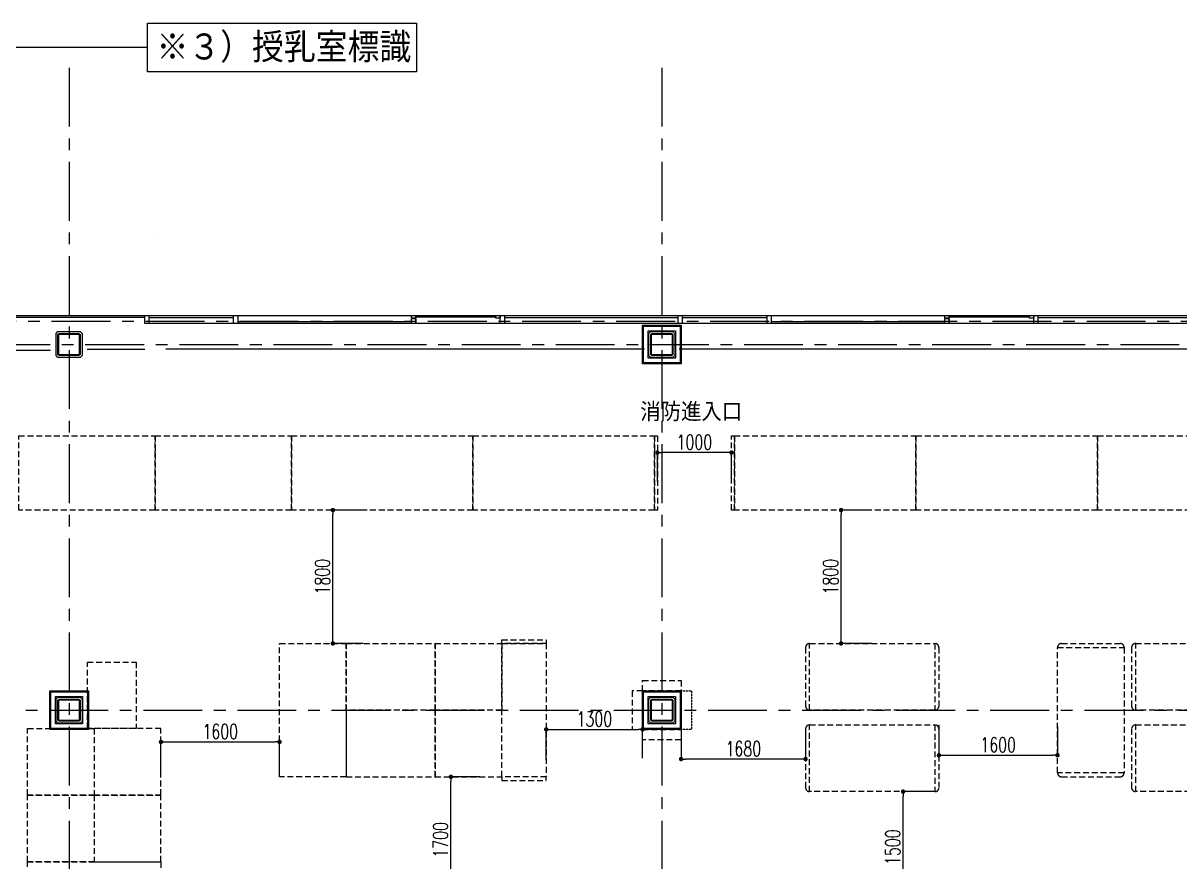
# Model space of a CAD drawing. Extents: x -119186 to 81195, y 1816 to 147180.
# Drawn here: x 30786 to 46398, y 40635 to 51954 of the extents above; entities that cross this region are included whole.
import ezdxf
from ezdxf.enums import TextEntityAlignment as Align

# ---------------------------------------------------------------- set-up
doc = ezdxf.new("R2010")
doc.units = 0
doc.header["$LTSCALE"] = 12.7
doc.header["$MEASUREMENT"] = 0
doc.header["$PDMODE"] = 1
doc.header["$PDSIZE"] = -2
doc.linetypes.add('CENTER', pattern=[2, 1.25, -0.25, 0.25, -0.25])
doc.linetypes.add('HIDDEN2', pattern=[0.1875, 0.125, -0.0625])
doc.layers.get('0').update_dxf_attribs({"linetype": 'CONTINUOUS'})
doc.layers.get('DEFPOINTS').update_dxf_attribs({"color": 1, "linetype": 'CONTINUOUS'})
for name, color, linetype in [('80_SHELL_TEXT', 7, 'CONTINUOUS'), ('A_寸法', 9, 'CONTINUOUS'), ('A_建築', 8, 'CONTINUOUS'), ('A_建築（下図）', 8, 'CONTINUOUS'), ('A_建築（什器）', 8, 'CONTINUOUS'), ('A_建築（新設・仕上げ）', 2, 'CONTINUOUS'), ('A_建築（軽鉄下地）', 8, 'CONTINUOUS'), ('A_通り芯', 8, 'CENTER')]:
    doc.layers.add(name, color=color, linetype=linetype)
doc.layers.add('改修記述', color=1, linetype='CONTINUOUS', lineweight=9, true_color=0xff0000)
doc.layers.add('歩行者通路', color=1, linetype='CONTINUOUS', true_color=0xff0000)
doc.styles.add('Dim', font='simplex.shx', dxfattribs={"width": 0.7, "bigfont": 'extfont2.shx'})
doc.styles.get("Standard").update_dxf_attribs({"font": 'txt', "bigfont": 'BIGFONT.SHX'})
doc.styles.add('スタイル1', font='MS PGothic.ttf')
doc.dimstyles.new('1-200', dxfattribs={"dimscale": 200, "dimtxt": 3, "dimasz": 1, "dimexe": 1, "dimexo": 1, "dimgap": 1, "dimtad": 1, "dimdec": 0, "dimtxsty": 'Dim', "dimblk": 'DOT', "dimcen": 2.5, "dimadec": 0, "dimazin": 0, "dimtfac": 1, "dimtdec": 0, "dimtix": 1, "dimtmove": 2, "dimatfit": 3, "dimldrblk": '引出線', "dimfxl": 1, "dimlwd": -1, "dimlwe": -1, "dimarcsym": 0})

# ---------------------------------------------------------------- blocks, each defined once
blk = doc.blocks.new('_Dot')
at = {"color": 0, "linetype": 'ByBlock', "lineweight": -2}
blk.add_line((-0.5, 0), (-1, 0), dxfattribs=at)
at = {"color": 0, "linetype": 'ByBlock', "const_width": 0.5}
blk.add_lwpolyline([(-0.25, 0, 1), (0.25, 0, 1)], format="xyb", close=True, dxfattribs=at)
blk = doc.blocks.new('*D142')
at = {"layer": 'A_寸法', "color": 0, "transparency": 16777216}
for p, q in [((35355, 45383), (34966, 45383)), ((34966, 43643), (34966, 45323)), ((35377, 43583), (34966, 43583))]:
    blk.add_line(p, q, dxfattribs=at)
at = {"layer": 'DEFPOINTS', "color": 0, "transparency": 16777216}
for p in [(34966, 45383), (35355, 45383), (35377, 43583)]:
    blk.add_point(p, dxfattribs=at)
at = {"layer": 'A_寸法', "color": 0, "transparency": 16777216, "xscale": 60, "yscale": 60, "zscale": 60}
for p, rotation in [((34966, 45383), 90), ((34966, 43583), 270)]:
    blk.add_blockref('_Dot', p, dxfattribs=dict(at, rotation=rotation))
at = {"layer": 'A_寸法', "color": 0, "transparency": 16777216, "insert": (34826, 44483), "char_height": 200, "attachment_point": 5, "rotation": 90, "style": 'Dim'}
blk.add_mtext('1800', dxfattribs=at)
blk = doc.blocks.new('引出線')
at = {"color": 0, "linetype": 'ByBlock'}
for points in [[(0, 0), (-1.96, -0.4)], [(-1, 0), (0, 0)]]:
    blk.add_lwpolyline(points, dxfattribs=at)
blk = doc.blocks.new('*D143')
at = {"layer": 'A_寸法', "color": 0, "transparency": 16777216}
for p, q in [((42214, 45383), (41825, 45383)), ((41825, 43643), (41825, 45323)), ((42236, 43583), (41825, 43583))]:
    blk.add_line(p, q, dxfattribs=at)
at = {"layer": 'DEFPOINTS', "color": 0, "transparency": 16777216}
for p in [(41825, 45383), (42214, 45383), (42236, 43583)]:
    blk.add_point(p, dxfattribs=at)
at = {"layer": 'A_寸法', "color": 0, "transparency": 16777216, "xscale": 60, "yscale": 60, "zscale": 60}
for p, rotation in [((41825, 45383), 90), ((41825, 43583), 270)]:
    blk.add_blockref('_Dot', p, dxfattribs=dict(at, rotation=rotation))
at = {"layer": 'A_寸法', "color": 0, "transparency": 16777216, "insert": (41685, 44483), "char_height": 200, "attachment_point": 5, "rotation": 90, "style": 'Dim'}
blk.add_mtext('1800', dxfattribs=at)
blk = doc.blocks.new('*D139')
at = {"layer": 'A_寸法', "color": 0, "transparency": 16777216}
for p, q in [((43051, 41583), (42662, 41583)), ((42662, 40143), (42662, 41523)), ((43073, 40083), (42662, 40083))]:
    blk.add_line(p, q, dxfattribs=at)
at = {"layer": 'DEFPOINTS', "color": 0, "transparency": 16777216}
for p in [(42662, 41583), (43051, 41583), (43073, 40083)]:
    blk.add_point(p, dxfattribs=at)
at = {"layer": 'A_寸法', "color": 0, "transparency": 16777216, "xscale": 60, "yscale": 60, "zscale": 60}
for p, rotation in [((42662, 41583), 90), ((42662, 40083), 270)]:
    blk.add_blockref('_Dot', p, dxfattribs=dict(at, rotation=rotation))
at = {"layer": 'A_寸法', "color": 0, "transparency": 16777216, "insert": (42522, 40833), "char_height": 200, "attachment_point": 5, "rotation": 90, "style": 'Dim'}
blk.add_mtext('1500', dxfattribs=at)
blk = doc.blocks.new('*D140')
at = {"layer": 'A_寸法', "color": 0, "transparency": 16777216}
for p, q in [((36948, 41783), (36559, 41783)), ((36559, 40143), (36559, 41723)), ((36970, 40083), (36559, 40083))]:
    blk.add_line(p, q, dxfattribs=at)
at = {"layer": 'DEFPOINTS', "color": 0, "transparency": 16777216}
for p in [(36559, 41783), (36948, 41783), (36970, 40083)]:
    blk.add_point(p, dxfattribs=at)
at = {"layer": 'A_寸法', "color": 0, "transparency": 16777216, "xscale": 60, "yscale": 60, "zscale": 60}
for p, rotation in [((36559, 41783), 90), ((36559, 40083), 270)]:
    blk.add_blockref('_Dot', p, dxfattribs=dict(at, rotation=rotation))
at = {"layer": 'A_寸法', "color": 0, "transparency": 16777216, "insert": (36419, 40933), "char_height": 200, "attachment_point": 5, "rotation": 90, "style": 'Dim'}
blk.add_mtext('1700', dxfattribs=at)
blk = doc.blocks.new('*D132')
at = {"layer": 'A_寸法', "color": 0, "transparency": 16777216}
for p, q in [((32646, 41842), (32646, 42254)), ((32706, 42254), (34186, 42254)), ((34246, 41864), (34246, 42254))]:
    blk.add_line(p, q, dxfattribs=at)
at = {"layer": 'DEFPOINTS', "color": 0, "transparency": 16777216}
for p in [(34246, 42254), (32646, 41842), (34246, 41864)]:
    blk.add_point(p, dxfattribs=at)
at = {"layer": 'A_寸法', "color": 0, "transparency": 16777216, "xscale": 60, "yscale": 60, "zscale": 60, "rotation": 180}
blk.add_blockref('_Dot', (32646, 42254), dxfattribs=at)
at = {"layer": 'A_寸法', "color": 0, "transparency": 16777216, "xscale": 60, "yscale": 60, "zscale": 60}
blk.add_blockref('_Dot', (34246, 42254), dxfattribs=at)
at = {"layer": 'A_寸法', "color": 0, "transparency": 16777216, "insert": (33446, 42394), "char_height": 200, "attachment_point": 5, "style": 'Dim'}
blk.add_mtext('1600', dxfattribs=at)
blk = doc.blocks.new('*D125')
at = {"layer": 'A_寸法', "color": 0, "transparency": 16777216}
for p, q in [((37846, 42011), (37846, 42423)), ((37906, 42423), (39086, 42423)), ((39146, 42034), (39146, 42423))]:
    blk.add_line(p, q, dxfattribs=at)
at = {"layer": 'DEFPOINTS', "color": 0, "transparency": 16777216}
for p in [(39146, 42423), (37846, 42011), (39146, 42034)]:
    blk.add_point(p, dxfattribs=at)
at = {"layer": 'A_寸法', "color": 0, "transparency": 16777216, "xscale": 60, "yscale": 60, "zscale": 60, "rotation": 180}
blk.add_blockref('_Dot', (37846, 42423), dxfattribs=at)
at = {"layer": 'A_寸法', "color": 0, "transparency": 16777216, "xscale": 60, "yscale": 60, "zscale": 60}
blk.add_blockref('_Dot', (39146, 42423), dxfattribs=at)
at = {"layer": 'A_寸法', "color": 0, "transparency": 16777216, "insert": (38496, 42563), "char_height": 200, "attachment_point": 5, "style": 'Dim'}
blk.add_mtext('1300', dxfattribs=at)
blk = doc.blocks.new('*D126')
at = {"layer": 'A_寸法', "color": 0, "transparency": 16777216}
for p, q in [((39666, 42412), (39666, 42023)), ((41346, 42434), (41346, 42023)), ((41286, 42023), (39726, 42023))]:
    blk.add_line(p, q, dxfattribs=at)
at = {"layer": 'DEFPOINTS', "color": 0, "transparency": 16777216}
for p in [(39666, 42412), (41346, 42434), (39666, 42023)]:
    blk.add_point(p, dxfattribs=at)
at = {"layer": 'A_寸法', "color": 0, "transparency": 16777216, "xscale": 60, "yscale": 60, "zscale": 60, "rotation": 180}
blk.add_blockref('_Dot', (39666, 42023), dxfattribs=at)
at = {"layer": 'A_寸法', "color": 0, "transparency": 16777216, "xscale": 60, "yscale": 60, "zscale": 60}
blk.add_blockref('_Dot', (41346, 42023), dxfattribs=at)
at = {"layer": 'A_寸法', "color": 0, "transparency": 16777216, "insert": (40506, 42163), "char_height": 200, "attachment_point": 5, "style": 'Dim'}
blk.add_mtext('1680', dxfattribs=at)
blk = doc.blocks.new('*D127')
at = {"layer": 'A_寸法', "color": 0, "transparency": 16777216}
for p, q in [((43146, 42485), (43146, 42074)), ((44746, 42463), (44746, 42074)), ((43206, 42074), (44686, 42074))]:
    blk.add_line(p, q, dxfattribs=at)
at = {"layer": 'DEFPOINTS', "color": 0, "transparency": 16777216}
for p in [(43146, 42485), (44746, 42463), (44746, 42074)]:
    blk.add_point(p, dxfattribs=at)
at = {"layer": 'A_寸法', "color": 0, "transparency": 16777216, "xscale": 60, "yscale": 60, "zscale": 60, "rotation": 180}
blk.add_blockref('_Dot', (43146, 42074), dxfattribs=at)
at = {"layer": 'A_寸法', "color": 0, "transparency": 16777216, "xscale": 60, "yscale": 60, "zscale": 60}
blk.add_blockref('_Dot', (44746, 42074), dxfattribs=at)
at = {"layer": 'A_寸法', "color": 0, "transparency": 16777216, "insert": (43946, 42214), "char_height": 200, "attachment_point": 5, "style": 'Dim'}
blk.add_mtext('1600', dxfattribs=at)
blk = doc.blocks.new('*D121')
at = {"layer": 'A_寸法', "color": 0, "transparency": 16777216}
for p, q in [((39346, 45770), (39346, 46159)), ((40286, 46159), (39406, 46159)), ((40346, 45748), (40346, 46159))]:
    blk.add_line(p, q, dxfattribs=at)
at = {"layer": 'DEFPOINTS', "color": 0, "transparency": 16777216}
for p in [(39346, 46159), (39346, 45770), (40346, 45748)]:
    blk.add_point(p, dxfattribs=at)
at = {"layer": 'A_寸法', "color": 0, "transparency": 16777216, "xscale": 60, "yscale": 60, "zscale": 60, "rotation": 180}
blk.add_blockref('_Dot', (39346, 46159), dxfattribs=at)
at = {"layer": 'A_寸法', "color": 0, "transparency": 16777216, "xscale": 60, "yscale": 60, "zscale": 60}
blk.add_blockref('_Dot', (40346, 46159), dxfattribs=at)
at = {"layer": 'A_寸法', "color": 0, "transparency": 16777216, "insert": (39846, 46299), "char_height": 200, "attachment_point": 5, "style": 'Dim'}
blk.add_mtext('1000', dxfattribs=at)

msp = doc.modelspace()

# ---------------------------------------------------------------- linework, layer by layer
at = {"layer": 'A_建築', "color": 2}
msp.add_arc((32530.19, 49065.56), 0.5, 90, 138.478604, dxfattribs=at)
at = {"layer": 'A_建築（下図）', "color": 8, "linetype": 'Continuous'}
for p, q in [((67556.16, 48002.64), (19386.16, 48002.64)), ((32426.16, 47982.64), (30086.16, 47982.64)), ((32486.16, 48002.64), (32426.16, 48002.64)), ((32426.16, 47902.64), (32426.16, 48002.64)), ((32486.16, 47902.64), (32486.16, 48002.64)), ((32486.16, 47902.64), (32486.16, 48002.64)), ((32486.16, 47982.64), (33626.16, 47982.64)), ((33686.16, 48002.64), (33626.16, 48002.64)), ((33626.16, 47902.64), (33626.16, 48002.64)), ((33686.16, 47902.64), (33686.16, 48002.64)), ((33686.16, 47902.64), (33686.16, 48002.64)), ((36026.16, 47972.64), (36026.16, 48002.64)), ((36086.16, 48002.64), (36026.16, 48002.64)), ((36086.16, 47972.64), (36026.16, 47972.64)), ((36086.16, 47962.64), (36026.16, 47962.64)), ((36026.16, 47902.64), (36026.16, 47962.64)), ((36086.16, 47972.64), (36086.16, 48002.64)), ((36086.16, 47972.64), (36086.16, 48002.64)), ((36086.16, 48002.64), (36086.16, 47972.64)), ((37166.16, 47987.64), (36086.16, 47987.64)), ((36086.16, 47902.64), (36086.16, 47962.64)), ((36086.16, 47902.64), (36086.16, 47962.64)), ((36086.16, 47962.64), (36086.16, 47902.64)), ((37166.16, 47972.64), (37166.16, 48002.64)), ((37226.16, 48002.64), (37166.16, 48002.64)), ((37226.16, 47972.64), (37166.16, 47972.64)), ((37286.16, 48002.64), (37226.16, 48002.64)), ((37226.16, 47902.64), (37226.16, 48002.64)), ((37226.16, 47972.64), (37226.16, 48002.64)), ((37226.16, 47972.64), (37226.16, 48002.64)), ((37226.16, 48002.64), (37226.16, 47972.64)), ((37286.16, 47902.64), (37286.16, 48002.64)), ((37286.16, 47902.64), (37286.16, 48002.64)), ((37286.16, 47982.64), (39626.16, 47982.64)), ((39686.16, 48002.64), (39626.16, 48002.64)), ((39626.16, 47902.64), (39626.16, 48002.64)), ((39686.16, 47902.64), (39686.16, 48002.64)), ((39686.16, 47902.64), (39686.16, 48002.64)), ((39686.16, 47982.64), (40826.16, 47982.64)), ((40886.16, 48002.64), (40826.16, 48002.64)), ((40826.16, 47902.64), (40826.16, 48002.64)), ((40886.16, 47902.64), (40886.16, 48002.64)), ((40886.16, 47902.64), (40886.16, 48002.64)), ((43226.16, 47972.64), (43226.16, 48002.64)), ((43286.16, 48002.64), (43226.16, 48002.64)), ((43286.16, 47972.64), (43226.16, 47972.64)), ((43286.16, 47962.64), (43226.16, 47962.64)), ((43226.16, 47902.64), (43226.16, 47962.64)), ((43286.16, 47972.64), (43286.16, 48002.64)), ((43286.16, 47972.64), (43286.16, 48002.64)), ((43286.16, 48002.64), (43286.16, 47972.64)), ((44366.16, 47987.64), (43286.16, 47987.64)), ((43286.16, 47902.64), (43286.16, 47962.64)), ((43286.16, 47902.64), (43286.16, 47962.64)), ((43286.16, 47962.64), (43286.16, 47902.64)), ((44366.16, 47972.64), (44366.16, 48002.64)), ((44426.16, 48002.64), (44366.16, 48002.64)), ((44426.16, 47972.64), (44366.16, 47972.64)), ((44486.16, 48002.64), (44426.16, 48002.64)), ((44426.16, 47902.64), (44426.16, 48002.64)), ((44426.16, 47972.64), (44426.16, 48002.64)), ((44426.16, 47972.64), (44426.16, 48002.64)), ((44426.16, 48002.64), (44426.16, 47972.64)), ((44486.16, 47902.64), (44486.16, 48002.64)), ((44486.16, 47902.64), (44486.16, 48002.64)), ((44486.16, 47982.64), (46826.16, 47982.64)), ((32486.16, 47902.64), (32426.16, 47902.64)), ((67556.16, 47902.64), (32486.16, 47902.64)), ((33686.16, 47902.64), (33626.16, 47902.64)), ((36026.16, 47922.64), (33686.16, 47922.64)), ((36086.16, 47902.64), (36026.16, 47902.64)), ((37286.16, 47902.64), (37226.16, 47902.64)), ((39686.16, 47902.64), (39626.16, 47902.64)), ((40886.16, 47902.64), (40826.16, 47902.64)), ((43226.16, 47922.64), (40886.16, 47922.64)), ((43286.16, 47902.64), (43226.16, 47902.64)), ((44486.16, 47902.64), (44426.16, 47902.64)), ((31256.16, 47750.64), (31273.16, 47767.64)), ((31256.16, 47484.64), (31256.16, 47750.64)), ((31268.16, 47750.64), (31273.16, 47755.64)), ((31268.16, 47484.64), (31268.16, 47750.64)), ((31273.16, 47767.64), (31539.16, 47767.64)), ((31273.16, 47755.64), (31539.16, 47755.64)), ((31539.16, 47767.64), (31556.16, 47750.64)), ((31539.16, 47755.64), (31544.16, 47750.64)), ((31544.16, 47750.64), (31544.16, 47484.64)), ((31556.16, 47750.64), (31556.16, 47484.64)), ((39256.16, 47750.64), (39273.16, 47767.64)), ((39256.16, 47484.64), (39256.16, 47750.64)), ((39268.16, 47750.64), (39273.16, 47755.64)), ((39268.16, 47484.64), (39268.16, 47750.64)), ((39273.16, 47767.64), (39539.16, 47767.64)), ((39273.16, 47755.64), (39539.16, 47755.64)), ((39539.16, 47767.64), (39556.16, 47750.64)), ((39539.16, 47755.64), (39544.16, 47750.64)), ((39544.16, 47750.64), (39544.16, 47484.64)), ((39556.16, 47750.64), (39556.16, 47484.64)), ((25306.16, 47542.64), (31156.16, 47542.64)), ((31273.16, 47467.64), (31256.16, 47484.64)), ((31273.16, 47479.64), (31268.16, 47484.64)), ((31539.16, 47479.64), (31273.16, 47479.64)), ((31539.16, 47467.64), (31273.16, 47467.64)), ((31556.16, 47484.64), (31539.16, 47467.64)), ((31544.16, 47484.64), (31539.16, 47479.64)), ((31539.16, 47479.64), (31539.16, 47479.64)), ((31539.16, 47467.64), (31539.16, 47467.64)), ((31651.16, 47552.64), (32426.16, 47552.64)), ((39171.16, 47552.64), (32711.16, 47552.64)), ((39273.16, 47467.64), (39256.16, 47484.64)), ((39273.16, 47479.64), (39268.16, 47484.64)), ((39539.16, 47479.64), (39273.16, 47479.64)), ((39539.16, 47467.64), (39273.16, 47467.64)), ((39556.16, 47484.64), (39539.16, 47467.64)), ((39544.16, 47484.64), (39539.16, 47479.64)), ((39539.16, 47479.64), (39539.16, 47479.64)), ((39539.16, 47467.64), (39539.16, 47467.64)), ((49371.16, 47552.64), (39641.16, 47552.64))]:
    msp.add_line(p, q, dxfattribs=at)
at = {"layer": 'A_建築（下図）', "color": 8}
for p, q in [((31231.16, 47767.64), (31256.16, 47792.64)), ((31256.16, 47792.64), (31556.16, 47792.64)), ((31256.16, 47792.64), (31256.16, 47792.64)), ((31556.16, 47792.64), (31581.16, 47767.64)), ((39231.16, 47767.64), (39256.16, 47792.64)), ((39256.16, 47792.64), (39556.16, 47792.64)), ((39256.16, 47792.64), (39256.16, 47792.64)), ((39556.16, 47792.64), (39581.16, 47767.64)), ((31231.16, 47467.64), (31231.16, 47767.64)), ((31581.16, 47767.64), (31581.16, 47467.64)), ((39231.16, 47467.64), (39231.16, 47767.64)), ((39581.16, 47767.64), (39581.16, 47467.64)), ((31256.16, 47442.64), (31231.16, 47467.64)), ((31581.16, 47467.64), (31556.16, 47442.64)), ((39256.16, 47442.64), (39231.16, 47467.64)), ((39581.16, 47467.64), (39556.16, 47442.64)), ((31556.16, 47442.64), (31256.16, 47442.64)), ((39556.16, 47442.64), (39256.16, 47442.64))]:
    msp.add_line(p, q, dxfattribs=at)
at = {"layer": 'A_建築（下図）', "color": 8, "flags": 128}
for points in [[(31256.16, 42857.64), (31556.16, 42857.64), (31581.16, 42832.64), (31581.16, 42532.64), (31556.16, 42507.64), (31256.16, 42507.64), (31231.16, 42532.64), (31231.16, 42832.64), (31256.16, 42857.64)], [(39256.16, 42857.64), (39556.16, 42857.64), (39581.16, 42832.64), (39581.16, 42532.64), (39556.16, 42507.64), (39256.16, 42507.64), (39231.16, 42532.64), (39231.16, 42832.64), (39256.16, 42857.64)]]:
    msp.add_lwpolyline(points, close=True, dxfattribs=at)
at = {"layer": 'A_建築（下図）', "color": 8, "linetype": 'Continuous', "flags": 128}
for points in [[(31539.16, 42532.64), (31273.16, 42532.64), (31256.16, 42549.64), (31256.16, 42815.64), (31273.16, 42832.64), (31539.16, 42832.64), (31556.16, 42815.64), (31556.16, 42549.64), (31539.16, 42532.64)], [(31539.16, 42544.64), (31273.16, 42544.64), (31268.16, 42549.64), (31268.16, 42815.64), (31273.16, 42820.64), (31539.16, 42820.64), (31544.16, 42815.64), (31544.16, 42549.64), (31539.16, 42544.64)], [(39539.16, 42532.64), (39273.16, 42532.64), (39256.16, 42549.64), (39256.16, 42815.64), (39273.16, 42832.64), (39539.16, 42832.64), (39556.16, 42815.64), (39556.16, 42549.64), (39539.16, 42532.64)], [(39539.16, 42544.64), (39273.16, 42544.64), (39268.16, 42549.64), (39268.16, 42815.64), (39273.16, 42820.64), (39539.16, 42820.64), (39544.16, 42815.64), (39544.16, 42549.64), (39539.16, 42544.64)]]:
    msp.add_lwpolyline(points, close=True, dxfattribs=at)
at = {"layer": 'A_建築（什器）', "color": 8, "linetype": 'HIDDEN2', "ltscale": 50}
for p, q in [((44801.14, 43582.64), (45591.14, 43582.64)), ((41346.14, 43527.64), (41346.14, 42737.64)), ((43146.14, 43527.64), (43146.14, 42737.64)), ((45746.14, 43527.64), (45746.14, 42737.64)), ((41346.14, 42427.64), (41346.14, 41637.64)), ((43146.14, 42427.64), (43146.14, 41637.64)), ((45746.14, 42427.64), (45746.14, 41637.64)), ((44801.14, 41782.64), (45591.14, 41782.64))]:
    msp.add_line(p, q, dxfattribs=at)
for points in [[(30726.11, 46382.79), (32566.11, 46382.79), (32566.11, 45382.79), (30726.11, 45382.79)], [(32566.11, 46382.79), (34406.11, 46382.79), (34406.11, 45382.79), (32566.11, 45382.79)], [(34406.11, 46382.69), (36856.11, 46382.69), (36856.11, 45382.69), (34406.11, 45382.69)], [(36856.11, 46382.88), (39306.11, 46382.88), (39306.11, 45382.88), (36856.11, 45382.88)], [(39306.11, 46382.79), (39346.11, 46382.79), (39346.11, 45382.88), (39306.11, 45382.88)], [(40346.11, 46382.69), (40386.11, 46382.69), (40386.11, 45382.69), (40346.11, 45382.69)], [(40386.11, 46382.69), (42836.11, 46382.69), (42836.11, 45382.69), (40386.11, 45382.69)], [(42836.11, 46382.69), (45286.11, 46382.69), (45286.11, 45382.69), (42836.11, 45382.69)], [(45286.11, 46382.69), (47736.11, 46382.69), (47736.11, 45382.69), (45286.11, 45382.69)], [(34246.11, 43583.12), (35146.11, 43583.12), (35146.11, 41783.12), (34246.11, 41783.12)], [(36346.11, 42683.12), (35146.11, 42683.12), (35146.11, 43583.12), (36346.11, 43583.12)], [(36346.11, 43583.12), (37246.11, 43583.12), (37246.11, 42683.12), (36346.11, 42683.12)], [(37246.11, 43633.12), (37846.11, 43633.12), (37846.11, 43583.12), (37246.11, 43583.12)], [(37846.11, 41783.12), (37246.11, 41783.12), (37246.11, 43583.12), (37846.11, 43583.12)], [(41401.14, 43582.64), (43091.14, 43582.64), (43091.14, 42682.64), (41401.14, 42682.64)], [(45801.14, 43582.64), (47491.14, 43582.64), (47491.14, 42682.64), (45801.14, 42682.64)], [(44746.14, 41837.64), (44746.14, 43527.64), (45646.14, 43527.64), (45646.14, 41837.64)], [(31653.64, 43330.12), (32313.64, 43330.12), (32313.64, 42435.12), (31653.64, 42435.12)], [(39006.14, 42422.64), (39146.14, 42422.64), (39146.14, 42942.63), (39006.14, 42942.63)], [(39146.14, 43082.63), (39666.13, 43082.63), (39666.13, 42942.64), (39146.14, 42942.64)], [(35146.11, 41783.12), (36346.11, 41783.12), (36346.11, 42683.12), (35146.11, 42683.12)], [(37246.11, 42683.12), (36346.11, 42683.12), (36346.11, 41783.12), (37246.11, 41783.12)], [(41401.14, 42482.64), (43091.14, 42482.64), (43091.14, 41582.64), (41401.14, 41582.64)], [(45801.14, 42482.64), (47491.14, 42482.64), (47491.14, 41582.64), (45801.14, 41582.64)], [(30845.64, 42435.12), (31745.64, 42435.12), (31745.64, 41535.12), (30845.64, 41535.12)], [(31745.64, 41535.12), (32645.64, 41535.12), (32645.64, 42435.12), (31745.64, 42435.12)], [(39146.14, 42422.64), (39666.13, 42422.64), (39666.13, 42282.64), (39146.14, 42282.64)], [(37246.11, 41733.12), (37846.11, 41733.12), (37846.11, 41783.12), (37246.11, 41783.12)], [(31745.64, 40635.12), (30845.64, 40635.12), (30845.64, 41535.12), (31745.64, 41535.12)], [(32645.64, 41535.12), (31745.64, 41535.12), (31745.64, 40635.12), (32645.64, 40635.12)], [(30845.64, 40635.12), (32645.64, 40635.12), (32645.64, 39735.12), (30845.64, 39735.12)]]:
    msp.add_lwpolyline(points, close=True, dxfattribs=at)
at = {"layer": 'A_建築（什器）', "color": 8, "linetype": 'HIDDEN2'}
msp.add_lwpolyline([(39666.13, 42942.63), (39806.13, 42942.63), (39806.13, 42422.64), (39666.13, 42422.64)], close=True, dxfattribs=at)
at = {"layer": 'A_建築（什器）', "color": 8, "linetype": 'HIDDEN2', "ltscale": 50}
for centre, start, end in [((41401.14, 43527.64), 90, 180), ((43091.14, 43527.64), 0, 90), ((44801.14, 43527.64), 90, 180), ((45591.14, 43527.64), 0, 90), ((45801.14, 43527.64), 90, 180), ((41401.14, 42737.64), 180, 270), ((43091.14, 42737.64), 270, 0), ((45801.14, 42737.64), 180, 270), ((41401.14, 42427.64), 90, 180), ((43091.14, 42427.64), 0, 90), ((45801.14, 42427.64), 90, 180), ((44801.14, 41837.64), 180, 270), ((45591.14, 41837.64), 270, 0), ((41401.14, 41637.64), 180, 270), ((43091.14, 41637.64), 270, 0), ((45801.14, 41637.64), 180, 270)]:
    msp.add_arc(centre, 55, start, end, dxfattribs=at)
at = {"layer": 'A_建築（新設・仕上げ）', "color": 2}
for points in [[(39146.16, 47877.64), (39666.16, 47877.64), (39666.16, 47357.64), (39146.16, 47357.64)], [(39158.66, 47865.14), (39653.66, 47865.14), (39653.66, 47370.14), (39158.66, 47370.14)], [(31146.16, 42942.64), (31666.16, 42942.64), (31666.16, 42422.64), (31146.16, 42422.64)], [(39146.16, 42942.64), (39666.16, 42942.64), (39666.16, 42422.64), (39146.16, 42422.64)], [(31158.66, 42930.14), (31653.66, 42930.14), (31653.66, 42435.14), (31158.66, 42435.14)], [(39158.66, 42930.14), (39653.66, 42930.14), (39653.66, 42435.14), (39158.66, 42435.14)]]:
    msp.add_lwpolyline(points, close=True, dxfattribs=at)
at = {"layer": 'A_建築（軽鉄下地）'}
for points in [[(39223.66, 47800.14), (39588.66, 47800.14), (39588.66, 47435.14), (39223.66, 47435.14)], [(31223.66, 42865.14), (31588.66, 42865.14), (31588.66, 42500.14), (31223.66, 42500.14)], [(39223.66, 42865.14), (39588.66, 42865.14), (39588.66, 42500.14), (39223.66, 42500.14)]]:
    msp.add_lwpolyline(points, close=True, dxfattribs=at)
at = {"layer": 'A_通り芯', "color": 8, "ltscale": 50}
for p, q in [((31406.16, 51351.05), (31406.16, 14056.3)), ((39406.16, 51351.05), (39406.16, 14056.3)), ((15930.05, 47932.64), (73064.91, 47932.64)), ((17655.05, 47617.64), (73064.91, 47617.64)), ((15899.26, 42682.64), (73034.11, 42682.64))]:
    msp.add_line(p, q, dxfattribs=at)
at = {"layer": '改修記述'}
msp.add_line((32464.8, 51625.61), (30177.39, 51625.61), dxfattribs=at)
at = {"layer": '歩行者通路'}
msp.add_lwpolyline([(32464.8, 51954.47), (36096.25, 51954.47), (36096.25, 51296.76), (32464.8, 51296.76)], close=True, dxfattribs=at)

# ---------------------------------------------------------------- texts
at = {"layer": '80_SHELL_TEXT', "color": 0}
msp.add_text('消防進入口', height=250, dxfattribs=at).set_placement((39115.21, 46581.96))
at = {"layer": '改修記述', "style": 'スタイル1', "width": 0.9}
msp.add_text('※３）授乳室標識', height=350, dxfattribs=at).set_placement((32586.78, 51639.06), align=Align.MIDDLE_LEFT)

# ---------------------------------------------------------------- dimensions: what is measured, and where the dimension line sits
at = {"layer": 'A_寸法', "color": 8}
for base, p1, p2, angle, picture, middle in [((39346.11, 46159.26), (40346.11, 45748.02), (39346.11, 45770.18), 180, '*D121', (39846.11, 46299.26)), ((34965.87, 45382.79), (35377.1, 43583.12), (35354.95, 45382.79), 90, '*D142', (34825.87, 44482.95)), ((41825.11, 45382.79), (42236.34, 43583.12), (42214.18, 45382.79), 90, '*D143', (41685.11, 44482.95)), ((39666.13, 42023.03), (41346.14, 42434.27), (39666.13, 42412.11), 180, '*D126', (40506.14, 42163.03)), ((36558.91, 41783.12), (36970.14, 40082.74), (36947.98, 41783.12), 90, '*D140', (36418.91, 40932.93)), ((42662.08, 41582.64), (43073.31, 40082.74), (43051.16, 41582.64), 90, '*D139', (42522.08, 40832.69))]:
    dim = msp.add_linear_dim(base=base, p1=p1, p2=p2, angle=angle, dimstyle='1-200', override={"dimtxt": 1, "dimasz": 0.3, "dimexe": 0, "dimexo": 0, "dimgap": 0.2}, dxfattribs=at)
    dim.commit()
    dim.dimension.update_dxf_attribs({"geometry": picture, "text_midpoint": middle})
for base, p1, p2, picture, middle in [((39146.14, 42422.64), (37845.75, 42011.4), (39146.14, 42033.56), '*D125', (38495.95, 42562.64)), ((34246.11, 42253.5), (32645.72, 41842.27), (34246.11, 41864.42), '*D132', (33445.91, 42393.5)), ((44746.14, 42073.87), (43146.14, 42485.11), (44746.14, 42462.95), '*D127', (43946.14, 42213.87))]:
    dim = msp.add_linear_dim(base=base, p1=p1, p2=p2, dimstyle='1-200', override={"dimtxt": 1, "dimasz": 0.3, "dimexe": 0, "dimexo": 0, "dimgap": 0.2}, dxfattribs=at)
    dim.commit()
    dim.dimension.update_dxf_attribs({"geometry": picture, "text_midpoint": middle})

doc.saveas('drawing.dxf')
